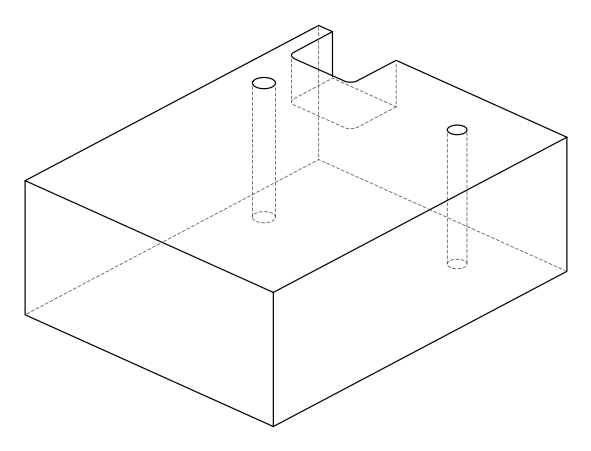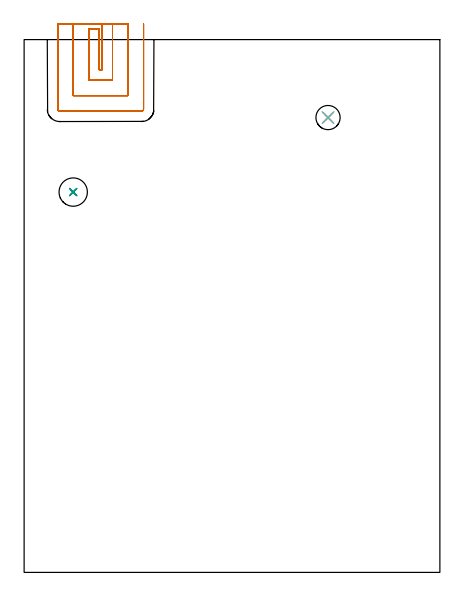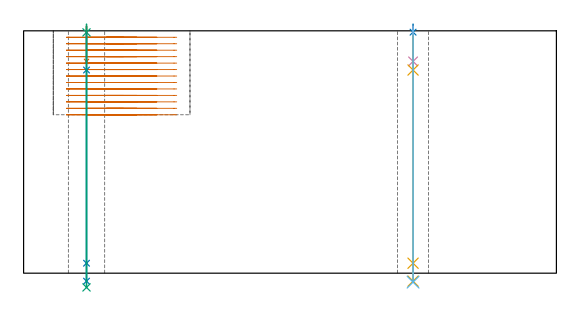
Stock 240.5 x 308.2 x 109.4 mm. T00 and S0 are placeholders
(PLAN: 9 operations, 7 tool changes, 16.3 min)
(1 MILL_SLOT | SLOT_PARTIAL_RECTANGULAR | NXT0201_011 | Follow Part, ap 3, ae 75% | 14.12 min | 110015 mm3)
(2 SPOT_DRILL | STEP1HOLE | NXT0321_9005460120000 | 0.03 min | 5 mm3)
(3 SPOT_DRILL_1 | STEP1HOLE_1 | NXT0321_9005460120000 | 0.03 min | 3 mm3)
(4 DRILL_BLIND_HOLE_INTO_CENTER | STEP1HOLE | UGT0301_207 | 0.06 min | 790 mm3)
(5 GUN_DRILL_THROUGH_HOLE | STEP1HOLE | UGT0307_006 | 0.54 min | 6188 mm3)
(6 DRILL_TO_ENLARGE_THROUGH_HOLE | STEP1HOLE | NXT0301_104 | 0.46 min | 9841 mm3)
(7 DRILL_BLIND_HOLE_INTO_CENTER_1 | STEP1HOLE_1 | UGT0301_207 | 0.06 min | 791 mm3)
(8 GUN_DRILL_THROUGH_HOLE_1 | STEP1HOLE_1 | UGT0307_006 | 0.55 min | 6167 mm3)
(9 DRILL_TO_ENLARGE_THROUGH_HOLE_1 | STEP1HOLE_1 | UGT0301_288 | 0.47 min | 16127 mm3)
(TOOL NXT0201_011 | ENDMILL 12mm [2P460-1200-NA 1630] | D12 FL38 Z6)
(TOOL NXT0321_9005460120000 | NC Spot Drill, 142deg, 12mm, Carbide, Uncoated | D12 PA142 FL30 Z2)
(TOOL UGT0301_207 | Twist Drill 9.2 mm | D9.2 PA118 FL80 Z2)
(TOOL UGT0307_006 | Gun Drill 9 mm | D9 PA130 FL24 Z1)
(TOOL NXT0301_104 | Carbide Drill 14mm [860.1-1400-112A1-MM 2214] | D14 PA140 FL123 Z2)
(TOOL UGT0301_288 | Twist Drill 16.4 mm | D16.4 PA118 FL125 Z2)
(OP 1 MILL_SLOT)
G17 G21 G94 G90
T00 M6
G54
G17 G0 G90 X45.1 Y317.2 S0 M3
G43 Z119.4 H1
Z106.485
G94 G1 Y314.2 F250.
Y290.8 F500.
X43.4
Y314.2
X37.4
Y284.8
X51.1
Y314.2
Y317.2 F250.
X28.4
Y314.2
Y275.8 F500.
X60.1
Y314.2
Y317.2 F250.
X19.4
Y314.2
Y268. F500.
G3 X20.6 Y266.8 R1.2
G1 X67.9
G3 X69.1 Y268. R1.2
G1 Y314.2
Y317.2 F250.
G0 X45.1 Z103.569
G1 Y314.2
Y290.8 F500.
X43.4
Y314.2
X37.4
Y284.8
X51.1
Y314.2
Y317.2 F250.
X28.4
Y314.2
Y275.8 F500.
X60.1
Y314.2
Y317.2 F250.
X19.4
Y314.2
Y268. F500.
G3 X20.6 Y266.8 R1.2
G1 X67.9
G3 X69.1 Y268. R1.2
G1 Y314.2
Y317.2 F250.
G0 X45.1 Z100.654
G1 Y314.2
Y290.8 F500.
X43.4
Y314.2
X37.4
Y284.8
X51.1
Y314.2
Y317.2 F250.
X28.4
Y314.2
Y275.8 F500.
X60.1
Y314.2
Y317.2 F250.
X19.4
Y314.2
Y268. F500.
G3 X20.6 Y266.8 R1.2
G1 X67.9
G3 X69.1 Y268. R1.2
G1 Y314.2
Y317.2 F250.
G0 X45.1 Z97.738
G1 Y314.2
Y290.8 F500.
X43.4
Y314.2
X37.4
Y284.8
X51.1
Y314.2
Y317.2 F250.
X28.4
Y314.2
Y275.8 F500.
X60.1
Y314.2
Y317.2 F250.
X19.4
Y314.2
Y268. F500.
G3 X20.6 Y266.8 R1.2
G1 X67.9
G3 X69.1 Y268. R1.2
G1 Y314.2
Y317.2 F250.
G0 X45.1 Z94.823
G1 Y314.2
Y290.8 F500.
X43.4
Y314.2
X37.4
Y284.8
X51.1
Y314.2
Y317.2 F250.
X28.4
Y314.2
Y275.8 F500.
X60.1
Y314.2
Y317.2 F250.
X19.4
Y314.2
Y268. F500.
G3 X20.6 Y266.8 R1.2
G1 X67.9
G3 X69.1 Y268. R1.2
G1 Y314.2
Y317.2 F250.
G0 X45.1 Z91.908
G1 Y314.2
Y290.8 F500.
X43.4
Y314.2
X37.4
Y284.8
X51.1
Y314.2
Y317.2 F250.
X28.4
Y314.2
Y275.8 F500.
X60.1
Y314.2
Y317.2 F250.
X19.4
Y314.2
Y268. F500.
G3 X20.6 Y266.8 R1.2
G1 X67.9
G3 X69.1 Y268. R1.2
G1 Y314.2
Y317.2 F250.
G0 X45.1 Z88.992
G1 Y314.2
Y290.8 F500.
X43.4
Y314.2
X37.4
Y284.8
X51.1
Y314.2
Y317.2 F250.
X28.4
Y314.2
Y275.8 F500.
X60.1
Y314.2
Y317.2 F250.
X19.4
Y314.2
Y268. F500.
G3 X20.6 Y266.8 R1.2
G1 X67.9
G3 X69.1 Y268. R1.2
G1 Y314.2
Y317.2 F250.
G0 X45.1 Z86.077
G1 Y314.2
Y290.8 F500.
X43.4
Y314.2
X37.4
Y284.8
X51.1
Y314.2
Y317.2 F250.
X28.4
Y314.2
Y275.8 F500.
X60.1
Y314.2
Y317.2 F250.
X19.4
Y314.2
Y268. F500.
G3 X20.6 Y266.8 R1.2
G1 X67.9
G3 X69.1 Y268. R1.2
G1 Y314.2
Y317.2 F250.
G0 X45.1 Z83.162
G1 Y314.2
Y290.8 F500.
X43.4
Y314.2
X37.4
Y284.8
X51.1
Y314.2
Y317.2 F250.
X28.4
Y314.2
Y275.8 F500.
X60.1
Y314.2
Y317.2 F250.
X19.4
Y314.2
Y268. F500.
G3 X20.6 Y266.8 R1.2
G1 X67.9
G3 X69.1 Y268. R1.2
G1 Y314.2
Y317.2 F250.
G0 X45.1 Z80.246
G1 Y314.2
Y290.8 F500.
X43.4
Y314.2
X37.4
Y284.8
X51.1
Y314.2
Y317.2 F250.
X28.4
Y314.2
Y275.8 F500.
X60.1
Y314.2
Y317.2 F250.
X19.4
Y314.2
Y268. F500.
G3 X20.6 Y266.8 R1.2
G1 X67.9
G3 X69.1 Y268. R1.2
G1 Y314.2
Y317.2 F250.
G0 X45.1 Z77.331
G1 Y314.2
Y290.8 F500.
X43.4
Y314.2
X37.4
Y284.8
X51.1
Y314.2
Y317.2 F250.
X28.4
Y314.2
Y275.8 F500.
X60.1
Y314.2
Y317.2 F250.
X19.4
Y314.2
Y268. F500.
G3 X20.6 Y266.8 R1.2
G1 X67.9
G3 X69.1 Y268. R1.2
G1 Y314.2
Y317.2 F250.
G0 X45.1 Z74.415
G1 Y314.2
Y290.8 F500.
X43.4
Y314.2
X37.4
Y284.8
X51.1
Y314.2
Y317.2 F250.
X28.4
Y314.2
Y275.8 F500.
X60.1
Y314.2
Y317.2 F250.
X19.4
Y314.2
Y268. F500.
G3 X20.6 Y266.8 R1.2
G1 X67.9
G3 X69.1 Y268. R1.2
G1 Y314.2
Y317.2 F250.
G0 X45.1 Z71.5
G1 Y314.2
Y290.8 F500.
X43.4
Y314.2
X37.4
Y284.8
X51.1
Y314.2
Y317.2 F250.
X28.4
Y314.2
Y275.8 F500.
X60.1
Y314.2
Y317.2 F250.
X19.4
Y314.2
Y268. F500.
G3 X20.6 Y266.8 R1.2
G1 X67.9
G3 X69.1 Y268. R1.2
G1 Y314.2
Y317.2 F250.
G0 Z119.4
M5
M2
(OP 2 SPOT_DRILL)
G17 G21 G94 G90
T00 M6
G54
G17 G0 G90 X175.8 Y263.1 S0 M3
G43 Z119.4 H0
G94 G81 G98 Z108.793 F250. R112.4
G80
M5
M2
(OP 3 SPOT_DRILL_1)
G17 G21 G94 G90
T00 M6
G54
G17 G0 G90 X28.4 Y220. S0 M3
G43 Z119.4 H0
G94 G81 G98 Z108.694 F250. R112.4
G80
M5
M2
(OP 4 DRILL_BLIND_HOLE_INTO_CENTER)
G17 G21 G94 G90
T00 M6
G54
G17 G0 G90 X175.8 Y263.1 S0 M3
G43 Z119.4 H0
G94 G81 G98 Z95.6 F250. R111.4
G80
M5
M2
(OP 5 GUN_DRILL_THROUGH_HOLE)
G17 G21 G94 G90
T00 M6
G54
G17 G0 G90 X175.8 Y263.1 M8
G43 Z119.4 H0
Z107.293
S716 M3
G94 G1 Z91.705 F125. M26
G4 X.084
Z4.5 F250.
G4 X.084
Z-3.598 F125.
G4 X.084
M5
M9
G0 Z107.293
Z119.4
M2
(OP 6 DRILL_TO_ENLARGE_THROUGH_HOLE)
G17 G21 G94 G90
T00 M6
G54
G17 G0 G90 X175.8 Y263.1 S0 M3
G43 Z119.4 H1
G94 G73 G98 Z-4.048 F250. Q12.605 R111.4
G80
M5
M2
(OP 7 DRILL_BLIND_HOLE_INTO_CENTER_1)
G17 G21 G94 G90
T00 M6
G54
G17 G0 G90 X28.4 Y220. S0 M3
G43 Z119.4 H0
G94 G81 G98 Z95.6 F250. R111.4
G80
M5
M2
(OP 8 GUN_DRILL_THROUGH_HOLE_1)
G17 G21 G94 G90
T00 M6
G54
G17 G0 G90 X28.4 Y220. M8
G43 Z119.4 H0
Z108.759
S716 M3
G94 G1 Z91.705 F125. M26
G4 X.084
Z4.5 F250.
G4 X.084
Z-3.598 F125.
G4 X.084
M5
M9
G0 Z108.759
Z119.4
M2
(OP 9 DRILL_TO_ENLARGE_THROUGH_HOLE_1)
G17 G21 G94 G90
T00 M6
G54
G17 G0 G90 X28.4 Y220. S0 M3
G43 Z119.4 H0
G94 G73 G98 Z-6.427 F250. Q14.478 R111.4
G80
M5
M2
